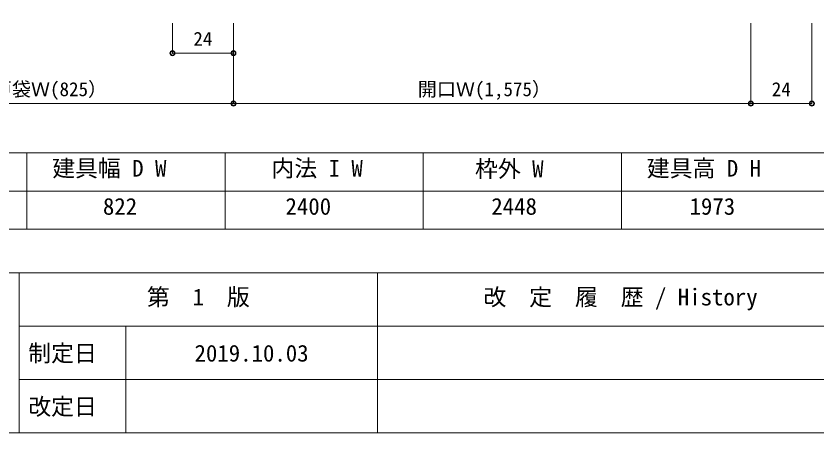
# Model space of a CAD drawing. Units: millimetres on the paper, enlarged 5 times, with parts at other scales. Extents: x -992 to 1008, y -685 to 700.
# Drawn here: x -590 to -64, y -685 to -411 of the extents above; entities that cross this region are included whole.
import ezdxf
from ezdxf.enums import TextEntityAlignment as Align

# ---------------------------------------------------------------- set-up
doc = ezdxf.new("R2010")
doc.units = ezdxf.units.MM
doc.header["$LTSCALE"] = 5
doc.header["$PDMODE"] = 32
doc.header["$PDSIZE"] = 2.5
for name, color, linetype, lineweight in [('1-0_H-SYM', 7, 'Continuous', 20), ('1-1_0', 7, 'Continuous', 20), ('2-0_18', 7, 'Continuous', 18)]:
    doc.layers.add(name, color=color, linetype=linetype, lineweight=lineweight)
doc.styles.add('ＭＳ ゴシック', font='')
doc.styles.get('ＭＳ ゴシック').set_extended_font_data('MS Gothic')

msp = doc.modelspace()

# ---------------------------------------------------------------- linework, layer by layer
at = {"layer": '1-0_H-SYM'}
msp.add_line((197.5, -501.25), (-967.5, -501.25), dxfattribs=at)
at = {"layer": '1-1_0'}
for p, q in [((197.5, -501.25), (-967.5, -501.25)), ((197.5, -501.25), (-967.5, -501.25)), ((-582.5, -501.25), (-582.5, -551.25)), ((-452.5, -501.25), (-452.5, -551.25)), ((-322.5, -501.25), (-322.5, -551.25)), ((-192.5, -501.25), (-192.5, -551.25)), ((197.5, -526.25), (-967.5, -526.25)), ((197.5, -551.25), (-967.5, -551.25)), ((1007.5, -580), (-992.5, -580)), ((-587.5, -580), (-587.5, -685)), ((-352.5, -580), (-352.5, -685)), ((1007.5, -615), (-587.5, -615)), ((-517.5, -615), (-517.5, -685)), ((37.5, -650), (-587.5, -650))]:
    msp.add_line(p, q, dxfattribs=at)
msp.add_lwpolyline([(-992.5, -685), (1007.5, -685), (1007.5, 700), (-992.5, 700)], close=True, dxfattribs=at)
at = {"layer": '2-0_18', "color": 4}
for p, q in [((-487.01, -435.822), (-487.01, -416.184)), ((-447.01, -468.856), (-447.01, -416.184)), ((-107.636, -468.856), (-107.636, -416.184)), ((-67.636, -468.856), (-67.636, -416.184)), ((-487.01, -435.822), (-447.01, -435.822)), ((-447.01, -468.856), (-719.201, -468.856)), ((-67.636, -468.856), (-447.01, -468.856))]:
    msp.add_line(p, q, dxfattribs=at)
for centre in [(-487.01, -435.822), (-447.01, -435.822), (-447.01, -468.856), (-107.636, -468.856), (-67.636, -468.856)]:
    msp.add_circle(centre, 1.667, dxfattribs=at)
at = {"layer": '2-0_18', "color": 1}
for p in [(-487.01, -435.822), (-447.01, -435.822), (-447.01, -468.856), (-107.636, -468.856), (-67.636, -468.856)]:
    msp.add_point(p, dxfattribs=at)
at = {"layer": '2-0_18', "color": 5}
for p in [(-487.01, -435.822), (-447.01, -435.822), (-447.01, -468.856), (-107.636, -468.856), (-67.636, -468.856)]:
    msp.add_point(p, dxfattribs=at)
at = {"layer": '2-0_18', "color": 4}
for p in [(-487.01, -435.822), (-447.01, -435.822), (-447.01, -468.856), (-107.636, -468.856), (-67.636, -468.856)]:
    msp.add_point(p, dxfattribs=at)

# ---------------------------------------------------------------- texts
at = {"layer": '1-0_H-SYM', "style": 'ＭＳ ゴシック'}
for s, p in [('建具幅 D W', (-565.851, -520.122)), ('内法 I W', (-422.067, -520.122)), ('建具高 D H', (-175.851, -520.122)), ('枠外 W', (-288.541, -520.51)), ('822', (-532.583, -545.123)), ('2400', (-412.833, -545.123)), ('2448', (-277.833, -545.123)), ('1973', (-147.833, -545.123)), ('第\u30001\u3000版', (-503.75, -604.606)), ('2019.10.03', (-472.5, -641.462))]:
    msp.add_text(s, height=11, dxfattribs=at).set_placement(p, align=Align.BOTTOM_LEFT)
at = {"layer": '1-1_0', "style": 'ＭＳ ゴシック'}
for s, p in [('改\u3000定\u3000履\u3000歴 / History', (-283.008, -604.606)), ('制定日', (-581.557, -641.462)), ('改定日', (-581.557, -676.462))]:
    msp.add_text(s, height=11, dxfattribs=at).set_placement(p, align=Align.BOTTOM_LEFT)
at = {"layer": '2-0_18', "style": 'ＭＳ ゴシック'}
for s, p in [('24', (-473.26, -433.739)), ('戸袋Ｗ(825）', (-604.772, -466.773)), ('開口Ｗ(1,575）', (-326.073, -466.773)), ('24', (-93.886, -466.773))]:
    msp.add_text(s, height=9.164, dxfattribs=at).set_placement(p, align=Align.BOTTOM_LEFT)

doc.saveas('drawing.dxf')
